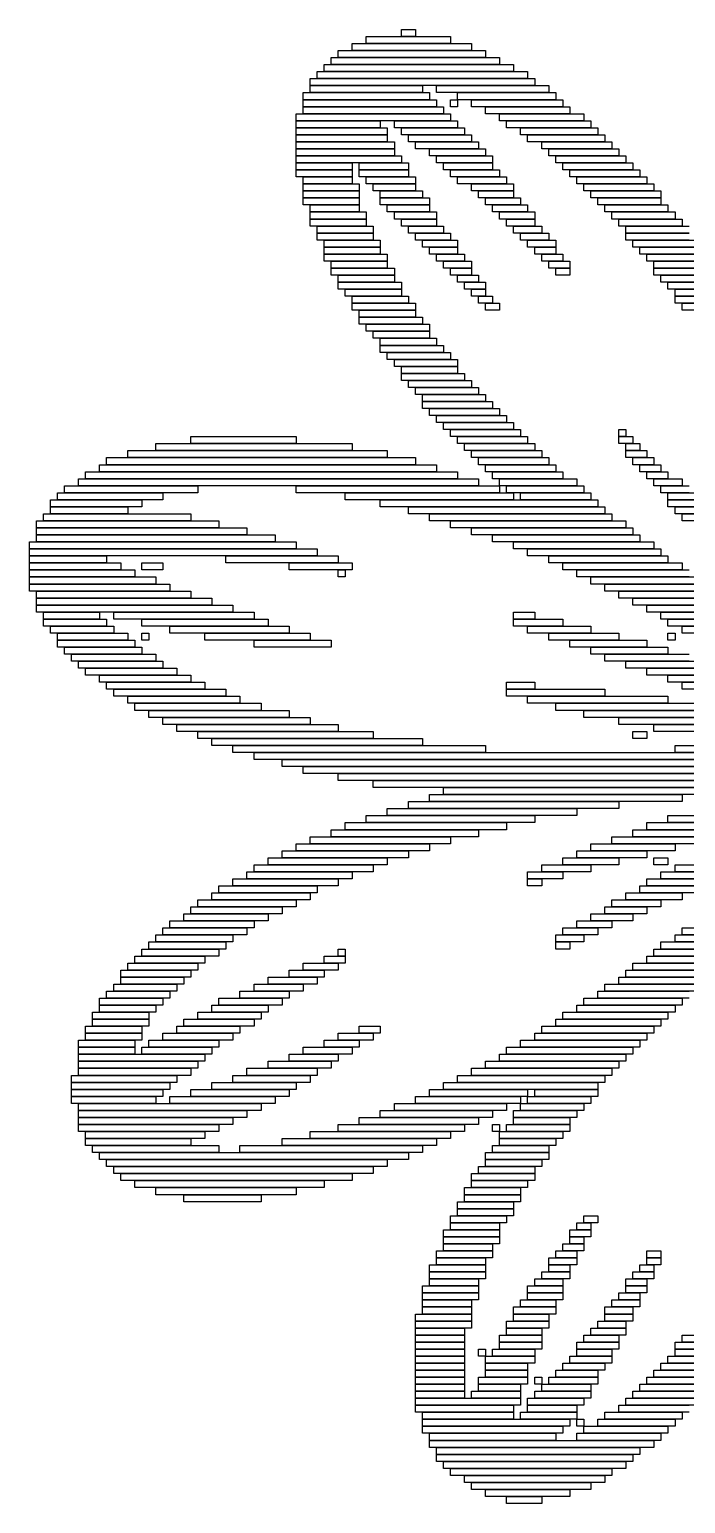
# Model space of a CAD drawing. Extents: x 374 to 650, y 311 to 714.
# Drawn here: x 374 to 467.5, y 477 to 687 of the extents above; entities that cross this region are included whole.
import ezdxf

# ---------------------------------------------------------------- set-up
doc = ezdxf.new("R2010")
doc.units = 0

msp = doc.modelspace()

# ---------------------------------------------------------------- linework, layer by layer
for p, q in [((427, 687), (429, 687)), ((427, 686), (427, 687)), ((429, 687), (429, 686)), ((420, 685), (437, 685)), ((420, 684), (420, 685)), ((422, 686), (434, 686)), ((422, 685), (422, 686)), ((434, 685), (422, 685)), ((429, 686), (427, 686)), ((434, 686), (434, 685)), ((437, 685), (437, 684)), ((417, 683), (441, 683)), ((417, 682), (417, 683)), ((418, 684), (439, 684)), ((418, 683), (418, 684)), ((439, 683), (418, 683)), ((437, 684), (420, 684)), ((439, 684), (439, 683)), ((441, 683), (441, 682)), ((415, 681), (445, 681)), ((415, 680), (415, 681)), ((416, 682), (443, 682)), ((416, 681), (416, 682)), ((443, 681), (416, 681)), ((441, 682), (417, 682)), ((443, 682), (443, 681)), ((445, 681), (445, 680)), ((414, 680), (446, 680)), ((414, 679), (414, 680)), ((446, 679), (414, 679)), ((414, 679), (430, 679)), ((414, 678), (414, 679)), ((445, 680), (415, 680)), ((430, 679), (430, 678)), ((432, 679), (448, 679)), ((432, 678), (432, 679)), ((446, 680), (446, 679)), ((448, 679), (448, 678)), ((413, 678), (431, 678)), ((413, 677), (413, 678)), ((431, 677), (413, 677)), ((413, 677), (432, 677)), ((413, 676), (413, 677)), ((430, 678), (414, 678)), ((431, 678), (431, 677)), ((448, 678), (432, 678)), ((432, 677), (432, 676)), ((434, 677), (435, 677)), ((434, 676), (434, 677)), ((435, 678), (449, 678)), ((435, 677), (435, 678)), ((449, 677), (435, 677)), ((435, 677), (435, 676)), ((437, 677), (450, 677)), ((437, 676), (437, 677)), ((449, 678), (449, 677)), ((450, 677), (450, 676)), ((412, 675), (434, 675)), ((412, 674), (412, 675)), ((432, 676), (413, 676)), ((413, 676), (433, 676)), ((413, 675), (413, 676)), ((433, 675), (413, 675)), ((433, 676), (433, 675)), ((435, 676), (434, 676)), ((434, 675), (434, 674)), ((450, 676), (437, 676)), ((439, 676), (451, 676)), ((439, 675), (439, 676)), ((451, 675), (439, 675)), ((441, 675), (453, 675)), ((441, 674), (441, 675)), ((451, 676), (451, 675)), ((453, 675), (453, 674)), ((434, 674), (412, 674)), ((412, 674), (424, 674)), ((412, 673), (412, 674)), ((424, 673), (412, 673)), ((412, 673), (425, 673)), ((412, 672), (412, 673)), ((425, 672), (412, 672)), ((412, 672), (425, 672)), ((412, 671), (412, 672)), ((424, 674), (424, 673)), ((425, 673), (425, 672)), ((425, 672), (425, 671)), ((426, 674), (435, 674)), ((426, 673), (426, 674)), ((435, 673), (426, 673)), ((427, 673), (436, 673)), ((427, 672), (427, 673)), ((436, 672), (427, 672)), ((428, 672), (437, 672)), ((428, 671), (428, 672)), ((435, 674), (435, 673)), ((436, 673), (436, 672)), ((437, 672), (437, 671)), ((453, 674), (441, 674)), ((442, 674), (454, 674)), ((442, 673), (442, 674)), ((454, 673), (442, 673)), ((444, 673), (455, 673)), ((444, 672), (444, 673)), ((455, 672), (444, 672)), ((445, 672), (456, 672)), ((445, 671), (445, 672)), ((454, 674), (454, 673)), ((455, 673), (455, 672)), ((456, 672), (456, 671)), ((425, 671), (412, 671)), ((412, 671), (426, 671)), ((412, 670), (412, 671)), ((426, 670), (412, 670)), ((412, 670), (426, 670)), ((412, 669), (412, 670)), ((426, 671), (426, 670)), ((426, 670), (426, 669)), ((437, 671), (428, 671)), ((429, 671), (438, 671)), ((429, 670), (429, 671)), ((438, 670), (429, 670)), ((431, 670), (439, 670)), ((431, 669), (431, 670)), ((438, 671), (438, 670)), ((439, 670), (439, 669)), ((456, 671), (445, 671)), ((447, 671), (457, 671)), ((447, 670), (447, 671)), ((457, 670), (447, 670)), ((448, 670), (458, 670)), ((448, 669), (448, 670)), ((457, 671), (457, 670)), ((458, 670), (458, 669)), ((426, 669), (412, 669)), ((412, 669), (427, 669)), ((412, 668), (412, 669)), ((427, 668), (412, 668)), ((412, 668), (420, 668)), ((412, 667), (412, 668)), ((420, 668), (420, 667)), ((421, 668), (428, 668)), ((421, 667), (421, 668)), ((427, 669), (427, 668)), ((428, 668), (428, 667)), ((439, 669), (431, 669)), ((432, 669), (440, 669)), ((432, 668), (432, 669)), ((440, 668), (432, 668)), ((433, 668), (440, 668)), ((433, 667), (433, 668)), ((440, 669), (440, 668)), ((440, 668), (440, 667)), ((458, 669), (448, 669)), ((449, 669), (459, 669)), ((449, 668), (449, 669)), ((459, 668), (449, 668)), ((450, 668), (460, 668)), ((450, 667), (450, 668)), ((459, 669), (459, 668)), ((460, 668), (460, 667)), ((420, 667), (412, 667)), ((412, 667), (420, 667)), ((412, 666), (412, 667)), ((420, 666), (412, 666)), ((413, 666), (420, 666)), ((413, 665), (413, 666)), ((420, 667), (420, 666)), ((420, 666), (420, 665)), ((428, 667), (421, 667)), ((421, 667), (428, 667)), ((421, 666), (421, 667)), ((428, 666), (421, 666)), ((422, 666), (429, 666)), ((422, 665), (422, 666)), ((428, 667), (428, 666)), ((429, 666), (429, 665)), ((440, 667), (433, 667)), ((434, 667), (441, 667)), ((434, 666), (434, 667)), ((441, 666), (434, 666)), ((435, 666), (442, 666)), ((435, 665), (435, 666)), ((441, 667), (441, 666)), ((442, 666), (442, 665)), ((460, 667), (450, 667)), ((451, 667), (461, 667)), ((451, 666), (451, 667)), ((461, 666), (451, 666)), ((452, 666), (462, 666)), ((452, 665), (452, 666)), ((461, 667), (461, 666)), ((462, 666), (462, 665)), ((420, 665), (413, 665)), ((413, 665), (421, 665)), ((413, 664), (413, 665)), ((421, 664), (413, 664)), ((413, 664), (421, 664)), ((413, 663), (413, 664)), ((421, 665), (421, 664)), ((421, 664), (421, 663)), ((429, 665), (422, 665)), ((423, 665), (429, 665)), ((423, 664), (423, 665)), ((429, 664), (423, 664)), ((424, 664), (430, 664)), ((424, 663), (424, 664)), ((429, 665), (429, 664)), ((430, 664), (430, 663)), ((442, 665), (435, 665)), ((437, 665), (443, 665)), ((437, 664), (437, 665)), ((443, 664), (437, 664)), ((438, 664), (443, 664)), ((438, 663), (438, 664)), ((443, 665), (443, 664)), ((443, 664), (443, 663)), ((462, 665), (452, 665)), ((453, 665), (463, 665)), ((453, 664), (453, 665)), ((463, 664), (453, 664)), ((454, 664), (464, 664)), ((454, 663), (454, 664)), ((463, 665), (463, 664)), ((464, 664), (464, 663)), ((421, 663), (413, 663)), ((413, 663), (421, 663)), ((413, 662), (413, 663)), ((421, 662), (413, 662)), ((414, 662), (421, 662)), ((414, 661), (414, 662)), ((421, 663), (421, 662)), ((421, 662), (421, 661)), ((430, 663), (424, 663)), ((424, 663), (431, 663)), ((424, 662), (424, 663)), ((431, 662), (424, 662)), ((425, 662), (431, 662)), ((425, 661), (425, 662)), ((431, 663), (431, 662)), ((431, 662), (431, 661)), ((443, 663), (438, 663)), ((439, 663), (444, 663)), ((439, 662), (439, 663)), ((444, 662), (439, 662)), ((440, 662), (445, 662)), ((440, 661), (440, 662)), ((444, 663), (444, 662)), ((445, 662), (445, 661)), ((464, 663), (454, 663)), ((455, 663), (464, 663)), ((455, 662), (455, 663)), ((464, 662), (455, 662)), ((456, 662), (465, 662)), ((456, 661), (456, 662)), ((464, 663), (464, 662)), ((465, 662), (465, 661)), ((421, 661), (414, 661)), ((414, 661), (422, 661)), ((414, 660), (414, 661)), ((422, 660), (414, 660)), ((414, 660), (422, 660)), ((414, 659), (414, 660)), ((422, 661), (422, 660)), ((422, 660), (422, 659)), ((431, 661), (425, 661)), ((426, 661), (432, 661)), ((426, 660), (426, 661)), ((432, 660), (426, 660)), ((427, 660), (432, 660)), ((427, 659), (427, 660)), ((432, 661), (432, 660)), ((432, 660), (432, 659)), ((445, 661), (440, 661)), ((441, 661), (446, 661)), ((441, 660), (441, 661)), ((446, 660), (441, 660)), ((442, 660), (446, 660)), ((442, 659), (442, 660)), ((446, 661), (446, 660)), ((446, 660), (446, 659)), ((465, 661), (456, 661)), ((457, 661), (466, 661)), ((457, 660), (457, 661)), ((466, 660), (457, 660)), ((458, 660), (467, 660)), ((458, 659), (458, 660)), ((466, 661), (466, 660)), ((467, 660), (467, 659)), ((422, 659), (414, 659)), ((415, 659), (423, 659)), ((415, 658), (415, 659)), ((423, 658), (415, 658)), ((415, 658), (423, 658)), ((415, 657), (415, 658)), ((423, 659), (423, 658)), ((423, 658), (423, 657)), ((432, 659), (427, 659)), ((428, 659), (433, 659)), ((428, 658), (428, 659)), ((433, 658), (428, 658)), ((429, 658), (434, 658)), ((429, 657), (429, 658)), ((433, 659), (433, 658)), ((434, 658), (434, 657)), ((446, 659), (442, 659)), ((443, 659), (447, 659)), ((443, 658), (443, 659)), ((447, 658), (443, 658)), ((444, 658), (448, 658)), ((444, 657), (444, 658)), ((447, 659), (447, 658)), ((448, 658), (448, 657)), ((467, 659), (458, 659)), ((459, 659), (468, 659)), ((459, 658), (459, 659)), ((468, 658), (459, 658)), ((459, 658), (468, 658)), ((459, 657), (459, 658)), ((423, 657), (415, 657)), ((416, 657), (424, 657)), ((416, 656), (416, 657)), ((424, 656), (416, 656)), ((416, 656), (424, 656)), ((416, 655), (416, 656)), ((424, 657), (424, 656)), ((424, 656), (424, 655)), ((434, 657), (429, 657)), ((430, 657), (435, 657)), ((430, 656), (430, 657)), ((435, 656), (430, 656)), ((431, 656), (435, 656)), ((431, 655), (431, 656)), ((435, 657), (435, 656)), ((435, 656), (435, 655)), ((448, 657), (444, 657)), ((445, 657), (449, 657)), ((445, 656), (445, 657)), ((449, 656), (445, 656)), ((446, 656), (449, 656)), ((446, 655), (446, 656)), ((449, 657), (449, 656)), ((449, 656), (449, 655)), ((468, 657), (459, 657)), ((460, 657), (469, 657)), ((460, 656), (460, 657)), ((469, 656), (460, 656)), ((461, 656), (470, 656)), ((461, 655), (461, 656)), ((424, 655), (416, 655)), ((416, 655), (425, 655)), ((416, 654), (416, 655)), ((425, 654), (416, 654)), ((417, 654), (425, 654)), ((417, 653), (417, 654)), ((425, 655), (425, 654)), ((425, 654), (425, 653)), ((435, 655), (431, 655)), ((432, 655), (436, 655)), ((432, 654), (432, 655)), ((436, 654), (432, 654)), ((433, 654), (437, 654)), ((433, 653), (433, 654)), ((436, 655), (436, 654)), ((437, 654), (437, 653)), ((449, 655), (446, 655)), ((447, 655), (450, 655)), ((447, 654), (447, 655)), ((450, 654), (447, 654)), ((448, 654), (451, 654)), ((448, 653), (448, 654)), ((450, 655), (450, 654)), ((451, 654), (451, 653)), ((470, 655), (461, 655)), ((462, 655), (470, 655)), ((462, 654), (462, 655)), ((470, 654), (462, 654)), ((463, 654), (471, 654)), ((463, 653), (463, 654)), ((425, 653), (417, 653)), ((417, 653), (426, 653)), ((417, 652), (417, 653)), ((426, 652), (417, 652)), ((418, 652), (426, 652)), ((418, 651), (418, 652)), ((426, 651), (418, 651)), ((418, 651), (427, 651)), ((418, 650), (418, 651)), ((426, 653), (426, 652)), ((426, 652), (426, 651)), ((427, 651), (427, 650)), ((437, 653), (433, 653)), ((434, 653), (437, 653)), ((434, 652), (434, 653)), ((437, 652), (434, 652)), ((435, 652), (438, 652)), ((435, 651), (435, 652)), ((438, 651), (435, 651)), ((436, 651), (439, 651)), ((436, 650), (436, 651)), ((437, 653), (437, 652)), ((438, 652), (438, 651)), ((439, 651), (439, 650)), ((451, 653), (448, 653)), ((449, 653), (451, 653)), ((449, 652), (449, 653)), ((451, 652), (449, 652)), ((451, 653), (451, 652)), ((471, 653), (463, 653)), ((463, 653), (472, 653)), ((463, 652), (463, 653)), ((472, 652), (463, 652)), ((464, 652), (473, 652)), ((464, 651), (464, 652)), ((473, 651), (464, 651)), ((465, 651), (473, 651)), ((465, 650), (465, 651)), ((427, 650), (418, 650)), ((419, 650), (427, 650)), ((419, 649), (419, 650)), ((427, 649), (419, 649)), ((420, 649), (428, 649)), ((420, 648), (420, 649)), ((427, 650), (427, 649)), ((428, 649), (428, 648)), ((439, 650), (436, 650)), ((437, 650), (439, 650)), ((437, 649), (437, 650)), ((439, 649), (437, 649)), ((438, 649), (440, 649)), ((438, 648), (438, 649)), ((439, 650), (439, 649)), ((440, 649), (440, 648)), ((473, 650), (465, 650)), ((466, 650), (481, 650)), ((466, 649), (466, 650)), ((481, 649), (466, 649)), ((466, 649), (482, 649)), ((466, 648), (466, 649)), ((428, 648), (420, 648)), ((420, 648), (429, 648)), ((420, 647), (420, 648)), ((429, 647), (420, 647)), ((421, 647), (429, 647)), ((421, 646), (421, 647)), ((429, 648), (429, 647)), ((429, 647), (429, 646)), ((440, 648), (438, 648)), ((439, 648), (441, 648)), ((439, 647), (439, 648)), ((441, 647), (439, 647)), ((441, 648), (441, 647)), ((482, 648), (466, 648)), ((467, 648), (482, 648)), ((467, 647), (467, 648)), ((482, 647), (467, 647)), ((429, 646), (421, 646)), ((421, 646), (430, 646)), ((421, 645), (421, 646)), ((430, 645), (421, 645)), ((422, 645), (431, 645)), ((422, 644), (422, 645)), ((430, 646), (430, 645)), ((431, 645), (431, 644)), ((431, 644), (422, 644)), ((423, 644), (431, 644)), ((423, 643), (423, 644)), ((431, 643), (423, 643)), ((424, 643), (432, 643)), ((424, 642), (424, 643)), ((431, 644), (431, 643)), ((432, 643), (432, 642)), ((432, 642), (424, 642)), ((424, 642), (433, 642)), ((424, 641), (424, 642)), ((433, 641), (424, 641)), ((425, 641), (434, 641)), ((425, 640), (425, 641)), ((433, 642), (433, 641)), ((434, 641), (434, 640)), ((434, 640), (425, 640)), ((426, 640), (435, 640)), ((426, 639), (426, 640)), ((435, 639), (426, 639)), ((427, 639), (435, 639)), ((427, 638), (427, 639)), ((435, 640), (435, 639)), ((435, 639), (435, 638)), ((435, 638), (427, 638)), ((427, 638), (436, 638)), ((427, 637), (427, 638)), ((436, 637), (427, 637)), ((428, 637), (437, 637)), ((428, 636), (428, 637)), ((436, 638), (436, 637)), ((437, 637), (437, 636)), ((437, 636), (428, 636)), ((429, 636), (438, 636)), ((429, 635), (429, 636)), ((438, 635), (429, 635)), ((430, 635), (439, 635)), ((430, 634), (430, 635)), ((438, 636), (438, 635)), ((439, 635), (439, 634)), ((439, 634), (430, 634)), ((430, 634), (440, 634)), ((430, 633), (430, 634)), ((440, 633), (430, 633)), ((431, 633), (441, 633)), ((431, 632), (431, 633)), ((440, 634), (440, 633)), ((441, 633), (441, 632)), ((441, 632), (431, 632)), ((432, 632), (442, 632)), ((432, 631), (432, 632)), ((442, 631), (432, 631)), ((433, 631), (443, 631)), ((433, 630), (433, 631)), ((443, 630), (433, 630)), ((434, 630), (444, 630)), ((434, 629), (434, 630)), ((442, 632), (442, 631)), ((443, 631), (443, 630)), ((444, 630), (444, 629)), ((458, 630), (459, 630)), ((458, 629), (458, 630)), ((459, 630), (459, 629)), ((392, 628), (420, 628)), ((392, 627), (392, 628)), ((397, 629), (412, 629)), ((397, 628), (397, 629)), ((412, 628), (397, 628)), ((412, 629), (412, 628)), ((420, 628), (420, 627)), ((444, 629), (434, 629)), ((435, 629), (445, 629)), ((435, 628), (435, 629)), ((445, 628), (435, 628)), ((436, 628), (446, 628)), ((436, 627), (436, 628)), ((445, 629), (445, 628)), ((446, 628), (446, 627)), ((459, 629), (458, 629)), ((458, 629), (460, 629)), ((458, 628), (458, 629)), ((460, 628), (458, 628)), ((459, 628), (461, 628)), ((459, 627), (459, 628)), ((460, 629), (460, 628)), ((461, 628), (461, 627)), ((385, 626), (429, 626)), ((385, 625), (385, 626)), ((388, 627), (425, 627)), ((388, 626), (388, 627)), ((425, 626), (388, 626)), ((420, 627), (392, 627)), ((425, 627), (425, 626)), ((429, 626), (429, 625)), ((446, 627), (436, 627)), ((437, 627), (447, 627)), ((437, 626), (437, 627)), ((447, 626), (437, 626)), ((438, 626), (448, 626)), ((438, 625), (438, 626)), ((447, 627), (447, 626)), ((448, 626), (448, 625)), ((461, 627), (459, 627)), ((459, 627), (462, 627)), ((459, 626), (459, 627)), ((462, 626), (459, 626)), ((460, 626), (463, 626)), ((460, 625), (460, 626)), ((462, 627), (462, 626)), ((463, 626), (463, 625)), ((382, 624), (435, 624)), ((382, 623), (382, 624)), ((384, 625), (432, 625)), ((384, 624), (384, 625)), ((432, 624), (384, 624)), ((429, 625), (385, 625)), ((432, 625), (432, 624)), ((435, 624), (435, 623)), ((448, 625), (438, 625)), ((439, 625), (449, 625)), ((439, 624), (439, 625)), ((449, 624), (439, 624)), ((440, 624), (450, 624)), ((440, 623), (440, 624)), ((449, 625), (449, 624)), ((450, 624), (450, 623)), ((463, 625), (460, 625)), ((461, 625), (464, 625)), ((461, 624), (461, 625)), ((464, 624), (461, 624)), ((462, 624), (465, 624)), ((462, 623), (462, 624)), ((464, 625), (464, 624)), ((465, 624), (465, 623)), ((379, 622), (398, 622)), ((379, 621), (379, 622)), ((381, 623), (438, 623)), ((381, 622), (381, 623)), ((438, 622), (381, 622)), ((435, 623), (382, 623)), ((398, 622), (398, 621)), ((412, 622), (441, 622)), ((412, 621), (412, 622)), ((438, 623), (438, 622)), ((450, 623), (440, 623)), ((441, 623), (452, 623)), ((441, 622), (441, 623)), ((452, 622), (441, 622)), ((441, 622), (441, 621)), ((442, 622), (453, 622)), ((442, 621), (442, 622)), ((452, 623), (452, 622)), ((453, 622), (453, 621)), ((465, 623), (462, 623)), ((463, 623), (467, 623)), ((463, 622), (463, 623)), ((467, 622), (463, 622)), ((464, 622), (468, 622)), ((464, 621), (464, 622)), ((467, 623), (467, 622)), ((377, 620), (390, 620)), ((377, 619), (377, 620)), ((378, 621), (393, 621)), ((378, 620), (378, 621)), ((393, 620), (378, 620)), ((398, 621), (379, 621)), ((390, 620), (390, 619)), ((393, 621), (393, 620)), ((441, 621), (412, 621)), ((419, 621), (443, 621)), ((419, 620), (419, 621)), ((443, 620), (419, 620)), ((424, 620), (455, 620)), ((424, 619), (424, 620)), ((453, 621), (442, 621)), ((443, 621), (443, 620)), ((444, 621), (454, 621)), ((444, 620), (444, 621)), ((454, 620), (444, 620)), ((454, 621), (454, 620)), ((455, 620), (455, 619)), ((468, 621), (464, 621)), ((465, 621), (469, 621)), ((465, 620), (465, 621)), ((469, 620), (465, 620)), ((465, 620), (470, 620)), ((465, 619), (465, 620)), ((376, 618), (397, 618)), ((376, 617), (376, 618)), ((390, 619), (377, 619)), ((377, 619), (388, 619)), ((377, 618), (377, 619)), ((388, 618), (377, 618)), ((388, 619), (388, 618)), ((397, 618), (397, 617)), ((455, 619), (424, 619)), ((428, 619), (456, 619)), ((428, 618), (428, 619)), ((456, 618), (428, 618)), ((431, 618), (457, 618)), ((431, 617), (431, 618)), ((456, 619), (456, 618)), ((457, 618), (457, 617)), ((470, 619), (465, 619)), ((466, 619), (471, 619)), ((466, 618), (466, 619)), ((471, 618), (466, 618)), ((467, 618), (472, 618)), ((467, 617), (467, 618)), ((375, 617), (401, 617)), ((375, 616), (375, 617)), ((401, 616), (375, 616)), ((375, 616), (405, 616)), ((375, 615), (375, 616)), ((397, 617), (376, 617)), ((401, 617), (401, 616)), ((405, 616), (405, 615)), ((457, 617), (431, 617)), ((434, 617), (459, 617)), ((434, 616), (434, 617)), ((459, 616), (434, 616)), ((437, 616), (460, 616)), ((437, 615), (437, 616)), ((459, 617), (459, 616)), ((460, 616), (460, 615)), ((472, 617), (467, 617)), ((374, 614), (412, 614)), ((374, 613), (374, 614)), ((405, 615), (375, 615)), ((375, 615), (409, 615)), ((375, 614), (375, 615)), ((409, 614), (375, 614)), ((409, 615), (409, 614)), ((412, 614), (412, 613)), ((460, 615), (437, 615)), ((440, 615), (461, 615)), ((440, 614), (440, 615)), ((461, 614), (440, 614)), ((443, 614), (463, 614)), ((443, 613), (443, 614)), ((461, 615), (461, 614)), ((463, 614), (463, 613)), ((412, 613), (374, 613)), ((374, 613), (415, 613)), ((374, 612), (374, 613)), ((415, 612), (374, 612)), ((374, 612), (385, 612)), ((374, 611), (374, 612)), ((385, 612), (385, 611)), ((402, 612), (418, 612)), ((402, 611), (402, 612)), ((415, 613), (415, 612)), ((418, 612), (418, 611)), ((463, 613), (443, 613)), ((445, 613), (464, 613)), ((445, 612), (445, 613)), ((464, 612), (445, 612)), ((448, 612), (465, 612)), ((448, 611), (448, 612)), ((464, 613), (464, 612)), ((465, 612), (465, 611)), ((385, 611), (374, 611)), ((374, 611), (387, 611)), ((374, 610), (374, 611)), ((387, 610), (374, 610)), ((374, 610), (389, 610)), ((374, 609), (374, 610)), ((389, 609), (374, 609)), ((374, 609), (392, 609)), ((374, 608), (374, 609)), ((387, 611), (387, 610)), ((389, 610), (389, 609)), ((390, 611), (393, 611)), ((390, 610), (390, 611)), ((393, 610), (390, 610)), ((392, 609), (392, 608)), ((393, 611), (393, 610)), ((418, 611), (402, 611)), ((411, 611), (420, 611)), ((411, 610), (411, 611)), ((420, 610), (411, 610)), ((418, 610), (419, 610)), ((418, 609), (418, 610)), ((419, 609), (418, 609)), ((419, 610), (419, 609)), ((420, 611), (420, 610)), ((465, 611), (448, 611)), ((450, 611), (467, 611)), ((450, 610), (450, 611)), ((467, 610), (450, 610)), ((452, 610), (468, 610)), ((452, 609), (452, 610)), ((468, 609), (452, 609)), ((454, 609), (470, 609)), ((454, 608), (454, 609)), ((467, 611), (467, 610)), ((392, 608), (374, 608)), ((374, 608), (394, 608)), ((374, 607), (374, 608)), ((394, 607), (374, 607)), ((375, 607), (397, 607)), ((375, 606), (375, 607)), ((394, 608), (394, 607)), ((397, 607), (397, 606)), ((470, 608), (454, 608)), ((456, 608), (471, 608)), ((456, 607), (456, 608)), ((471, 607), (456, 607)), ((458, 607), (473, 607)), ((458, 606), (458, 607)), ((397, 606), (375, 606)), ((375, 606), (400, 606)), ((375, 605), (375, 606)), ((400, 605), (375, 605)), ((375, 605), (403, 605)), ((375, 604), (375, 605)), ((400, 606), (400, 605)), ((403, 605), (403, 604)), ((473, 606), (458, 606)), ((460, 606), (474, 606)), ((460, 605), (460, 606)), ((474, 605), (460, 605)), ((462, 605), (476, 605)), ((462, 604), (462, 605)), ((403, 604), (375, 604)), ((376, 604), (384, 604)), ((376, 603), (376, 604)), ((384, 603), (376, 603)), ((376, 603), (385, 603)), ((376, 602), (376, 603)), ((384, 604), (384, 603)), ((385, 603), (385, 602)), ((386, 604), (406, 604)), ((386, 603), (386, 604)), ((406, 603), (386, 603)), ((390, 603), (408, 603)), ((390, 602), (390, 603)), ((406, 604), (406, 603)), ((408, 603), (408, 602)), ((443, 604), (446, 604)), ((443, 603), (443, 604)), ((446, 603), (443, 603)), ((443, 603), (450, 603)), ((443, 602), (443, 603)), ((446, 604), (446, 603)), ((450, 603), (450, 602)), ((476, 604), (462, 604)), ((464, 604), (477, 604)), ((464, 603), (464, 604)), ((477, 603), (464, 603)), ((465, 603), (542, 603)), ((465, 602), (465, 603)), ((385, 602), (376, 602)), ((377, 602), (386, 602)), ((377, 601), (377, 602)), ((386, 601), (377, 601)), ((378, 601), (388, 601)), ((378, 600), (378, 601)), ((386, 602), (386, 601)), ((388, 601), (388, 600)), ((408, 602), (390, 602)), ((390, 601), (391, 601)), ((390, 600), (390, 601)), ((391, 601), (391, 600)), ((394, 602), (411, 602)), ((394, 601), (394, 602)), ((411, 601), (394, 601)), ((399, 601), (414, 601)), ((399, 600), (399, 601)), ((411, 602), (411, 601)), ((414, 601), (414, 600)), ((450, 602), (443, 602)), ((445, 602), (454, 602)), ((445, 601), (445, 602)), ((454, 601), (445, 601)), ((448, 601), (458, 601)), ((448, 600), (448, 601)), ((454, 602), (454, 601)), ((458, 601), (458, 600)), ((542, 602), (465, 602)), ((465, 601), (466, 601)), ((465, 600), (465, 601)), ((466, 601), (466, 600)), ((467, 602), (541, 602)), ((467, 601), (467, 602)), ((541, 601), (467, 601)), ((388, 600), (378, 600)), ((378, 600), (389, 600)), ((378, 599), (378, 600)), ((389, 599), (378, 599)), ((379, 599), (390, 599)), ((379, 598), (379, 599)), ((389, 600), (389, 599)), ((391, 600), (390, 600)), ((390, 599), (390, 598)), ((414, 600), (399, 600)), ((406, 600), (417, 600)), ((406, 599), (406, 600)), ((417, 599), (406, 599)), ((417, 600), (417, 599)), ((458, 600), (448, 600)), ((451, 600), (462, 600)), ((451, 599), (451, 600)), ((462, 599), (451, 599)), ((454, 599), (465, 599)), ((454, 598), (454, 599)), ((462, 600), (462, 599)), ((466, 600), (465, 600)), ((465, 599), (465, 598)), ((390, 598), (379, 598)), ((380, 598), (392, 598)), ((380, 597), (380, 598)), ((392, 597), (380, 597)), ((381, 597), (393, 597)), ((381, 596), (381, 597)), ((392, 598), (392, 597)), ((393, 597), (393, 596)), ((465, 598), (454, 598)), ((456, 598), (468, 598)), ((456, 597), (456, 598)), ((468, 597), (456, 597)), ((459, 597), (472, 597)), ((459, 596), (459, 597)), ((393, 596), (381, 596)), ((382, 596), (395, 596)), ((382, 595), (382, 596)), ((395, 595), (382, 595)), ((384, 595), (397, 595)), ((384, 594), (384, 595)), ((395, 596), (395, 595)), ((397, 595), (397, 594)), ((472, 596), (459, 596)), ((462, 596), (552, 596)), ((462, 595), (462, 596)), ((552, 595), (462, 595)), ((465, 595), (548, 595)), ((465, 594), (465, 595)), ((397, 594), (384, 594)), ((385, 594), (399, 594)), ((385, 593), (385, 594)), ((399, 593), (385, 593)), ((386, 593), (402, 593)), ((386, 592), (386, 593)), ((399, 594), (399, 593)), ((402, 593), (402, 592)), ((442, 594), (446, 594)), ((442, 593), (442, 594)), ((446, 593), (442, 593)), ((442, 593), (456, 593)), ((442, 592), (442, 593)), ((446, 594), (446, 593)), ((456, 593), (456, 592)), ((548, 594), (465, 594)), ((467, 594), (545, 594)), ((467, 593), (467, 594)), ((545, 593), (467, 593)), ((402, 592), (386, 592)), ((388, 592), (404, 592)), ((388, 591), (388, 592)), ((404, 591), (388, 591)), ((389, 591), (407, 591)), ((389, 590), (389, 591)), ((404, 592), (404, 591)), ((407, 591), (407, 590)), ((456, 592), (442, 592)), ((445, 592), (465, 592)), ((445, 591), (445, 592)), ((465, 591), (445, 591)), ((449, 591), (565, 591)), ((449, 590), (449, 591)), ((465, 592), (465, 591)), ((407, 590), (389, 590)), ((391, 590), (411, 590)), ((391, 589), (391, 590)), ((411, 589), (391, 589)), ((393, 589), (414, 589)), ((393, 588), (393, 589)), ((414, 588), (393, 588)), ((395, 588), (418, 588)), ((395, 587), (395, 588)), ((411, 590), (411, 589)), ((414, 589), (414, 588)), ((418, 588), (418, 587)), ((565, 590), (449, 590)), ((453, 590), (559, 590)), ((453, 589), (453, 590)), ((559, 589), (453, 589)), ((458, 589), (554, 589)), ((458, 588), (458, 589)), ((554, 588), (458, 588)), ((463, 588), (548, 588)), ((463, 587), (463, 588)), ((418, 587), (395, 587)), ((398, 587), (423, 587)), ((398, 586), (398, 587)), ((423, 586), (398, 586)), ((400, 586), (430, 586)), ((400, 585), (400, 586)), ((423, 587), (423, 586)), ((430, 586), (430, 585)), ((460, 587), (462, 587)), ((460, 586), (460, 587)), ((462, 586), (460, 586)), ((462, 587), (462, 586)), ((548, 587), (463, 587)), ((430, 585), (400, 585)), ((403, 585), (439, 585)), ((403, 584), (403, 585)), ((439, 584), (403, 584)), ((406, 584), (573, 584)), ((406, 583), (406, 584)), ((439, 585), (439, 584)), ((466, 585), (565, 585)), ((466, 584), (466, 585)), ((565, 584), (466, 584)), ((573, 583), (406, 583)), ((410, 583), (573, 583)), ((410, 582), (410, 583)), ((573, 582), (410, 582)), ((413, 582), (560, 582)), ((413, 581), (413, 582)), ((560, 581), (413, 581)), ((418, 581), (542, 581)), ((418, 580), (418, 581)), ((542, 580), (418, 580)), ((423, 580), (547, 580)), ((423, 579), (423, 580)), ((547, 579), (423, 579)), ((431, 578), (467, 578)), ((431, 577), (431, 578)), ((433, 579), (551, 579)), ((433, 578), (433, 579)), ((551, 578), (433, 578)), ((467, 578), (467, 577)), ((425, 576), (452, 576)), ((425, 575), (425, 576)), ((428, 577), (458, 577)), ((428, 576), (428, 577)), ((458, 576), (428, 576)), ((467, 577), (431, 577)), ((452, 576), (452, 575)), ((458, 577), (458, 576)), ((419, 574), (442, 574)), ((419, 573), (419, 574)), ((422, 575), (446, 575)), ((422, 574), (422, 575)), ((446, 574), (422, 574)), ((452, 575), (425, 575)), ((442, 574), (442, 573)), ((446, 575), (446, 574)), ((462, 574), (539, 574)), ((462, 573), (462, 574)), ((465, 575), (575, 575)), ((465, 574), (465, 575)), ((575, 574), (465, 574)), ((414, 572), (434, 572)), ((414, 571), (414, 572)), ((417, 573), (438, 573)), ((417, 572), (417, 573)), ((438, 572), (417, 572)), ((442, 573), (419, 573)), ((434, 572), (434, 571)), ((438, 573), (438, 572)), ((457, 572), (470, 572)), ((457, 571), (457, 572)), ((460, 573), (473, 573)), ((460, 572), (460, 573)), ((473, 572), (460, 572)), ((539, 573), (462, 573)), ((410, 570), (428, 570)), ((410, 569), (410, 570)), ((412, 571), (431, 571)), ((412, 570), (412, 571)), ((431, 570), (412, 570)), ((434, 571), (414, 571)), ((428, 570), (428, 569)), ((431, 571), (431, 570)), ((452, 570), (462, 570)), ((452, 569), (452, 570)), ((454, 571), (466, 571)), ((454, 570), (454, 571)), ((466, 570), (454, 570)), ((470, 571), (457, 571)), ((462, 570), (462, 569)), ((466, 571), (466, 570)), ((405, 567), (420, 567)), ((405, 566), (405, 567)), ((406, 568), (423, 568)), ((406, 567), (406, 568)), ((423, 567), (406, 567)), ((408, 569), (425, 569)), ((408, 568), (408, 569)), ((425, 568), (408, 568)), ((428, 569), (410, 569)), ((420, 567), (420, 566)), ((423, 568), (423, 567)), ((425, 569), (425, 568)), ((445, 567), (450, 567)), ((445, 566), (445, 567)), ((447, 568), (454, 568)), ((447, 567), (447, 568)), ((454, 567), (447, 567)), ((450, 569), (458, 569)), ((450, 568), (450, 569)), ((458, 568), (450, 568)), ((450, 567), (450, 566)), ((462, 569), (452, 569)), ((454, 568), (454, 567)), ((458, 569), (458, 568)), ((463, 569), (465, 569)), ((463, 568), (463, 569)), ((465, 568), (463, 568)), ((464, 567), (474, 567)), ((464, 566), (464, 567)), ((465, 569), (465, 568)), ((466, 568), (476, 568)), ((466, 567), (466, 568)), ((476, 567), (466, 567)), ((401, 565), (415, 565)), ((401, 564), (401, 565)), ((403, 566), (418, 566)), ((403, 565), (403, 566)), ((418, 565), (403, 565)), ((420, 566), (405, 566)), ((415, 565), (415, 564)), ((418, 566), (418, 565)), ((450, 566), (445, 566)), ((445, 566), (447, 566)), ((445, 565), (445, 566)), ((447, 565), (445, 565)), ((447, 566), (447, 565)), ((461, 565), (469, 565)), ((461, 564), (461, 565)), ((462, 566), (472, 566)), ((462, 565), (462, 566)), ((472, 565), (462, 565)), ((474, 566), (464, 566)), ((398, 563), (412, 563)), ((398, 562), (398, 563)), ((400, 564), (414, 564)), ((400, 563), (400, 564)), ((414, 563), (400, 563)), ((415, 564), (401, 564)), ((412, 563), (412, 562)), ((414, 564), (414, 563)), ((457, 563), (464, 563)), ((457, 562), (457, 563)), ((459, 564), (467, 564)), ((459, 563), (459, 564)), ((467, 563), (459, 563)), ((469, 564), (461, 564)), ((464, 563), (464, 562)), ((467, 564), (467, 563)), ((396, 561), (408, 561)), ((396, 560), (396, 561)), ((397, 562), (410, 562)), ((397, 561), (397, 562)), ((410, 561), (397, 561)), ((412, 562), (398, 562)), ((408, 561), (408, 560)), ((410, 562), (410, 561)), ((454, 561), (460, 561)), ((454, 560), (454, 561)), ((456, 562), (462, 562)), ((456, 561), (456, 562)), ((462, 561), (456, 561)), ((464, 562), (457, 562)), ((460, 561), (460, 560)), ((462, 562), (462, 561)), ((393, 559), (405, 559)), ((393, 558), (393, 559)), ((394, 560), (406, 560)), ((394, 559), (394, 560)), ((406, 559), (394, 559)), ((408, 560), (396, 560)), ((405, 559), (405, 558)), ((406, 560), (406, 559)), ((450, 559), (455, 559)), ((450, 558), (450, 559)), ((452, 560), (457, 560)), ((452, 559), (452, 560)), ((457, 559), (452, 559)), ((460, 560), (454, 560)), ((455, 559), (455, 558)), ((457, 560), (457, 559)), ((467, 559), (478, 559)), ((467, 558), (467, 559)), ((391, 557), (402, 557)), ((391, 556), (391, 557)), ((392, 558), (403, 558)), ((392, 557), (392, 558)), ((403, 557), (392, 557)), ((405, 558), (393, 558)), ((402, 557), (402, 556)), ((403, 558), (403, 557)), ((449, 558), (453, 558)), ((449, 557), (449, 558)), ((453, 557), (449, 557)), ((449, 557), (451, 557)), ((449, 556), (449, 557)), ((455, 558), (450, 558)), ((451, 557), (451, 556)), ((453, 558), (453, 557)), ((464, 557), (476, 557)), ((464, 556), (464, 557)), ((466, 558), (477, 558)), ((466, 557), (466, 558)), ((477, 557), (466, 557)), ((478, 558), (467, 558)), ((389, 555), (399, 555)), ((389, 554), (389, 555)), ((390, 556), (401, 556)), ((390, 555), (390, 556)), ((401, 555), (390, 555)), ((402, 556), (391, 556)), ((399, 555), (399, 554)), ((401, 556), (401, 555)), ((416, 555), (419, 555)), ((416, 554), (416, 555)), ((418, 556), (419, 556)), ((418, 555), (418, 556)), ((419, 555), (418, 555)), ((419, 556), (419, 555)), ((419, 555), (419, 554)), ((451, 556), (449, 556)), ((462, 555), (473, 555)), ((462, 554), (462, 555)), ((463, 556), (475, 556)), ((463, 555), (463, 556)), ((475, 555), (463, 555)), ((476, 556), (464, 556)), ((387, 553), (397, 553)), ((387, 552), (387, 553)), ((388, 554), (398, 554)), ((388, 553), (388, 554)), ((398, 553), (388, 553)), ((399, 554), (389, 554)), ((397, 553), (397, 552)), ((398, 554), (398, 553)), ((411, 553), (416, 553)), ((411, 552), (411, 553)), ((413, 554), (418, 554)), ((413, 553), (413, 554)), ((418, 553), (413, 553)), ((419, 554), (416, 554)), ((416, 553), (416, 552)), ((418, 554), (418, 553)), ((459, 553), (471, 553)), ((459, 552), (459, 553)), ((460, 554), (472, 554)), ((460, 553), (460, 554)), ((472, 553), (460, 553)), ((473, 554), (462, 554)), ((386, 551), (395, 551)), ((386, 550), (386, 551)), ((397, 552), (387, 552)), ((387, 552), (396, 552)), ((387, 551), (387, 552)), ((396, 551), (387, 551)), ((395, 551), (395, 550)), ((396, 552), (396, 551)), ((406, 551), (413, 551)), ((406, 550), (406, 551)), ((408, 552), (415, 552)), ((408, 551), (408, 552)), ((415, 551), (408, 551)), ((416, 552), (411, 552)), ((413, 551), (413, 550)), ((415, 552), (415, 551)), ((456, 551), (469, 551)), ((456, 550), (456, 551)), ((458, 552), (470, 552)), ((458, 551), (458, 552)), ((470, 551), (458, 551)), ((471, 552), (459, 552)), ((384, 549), (393, 549)), ((384, 548), (384, 549)), ((385, 550), (394, 550)), ((385, 549), (385, 550)), ((394, 549), (385, 549)), ((395, 550), (386, 550)), ((393, 549), (393, 548)), ((394, 550), (394, 549)), ((401, 549), (410, 549)), ((401, 548), (401, 549)), ((404, 550), (411, 550)), ((404, 549), (404, 550)), ((411, 549), (404, 549)), ((413, 550), (406, 550)), ((410, 549), (410, 548)), ((411, 550), (411, 549)), ((453, 549), (467, 549)), ((453, 548), (453, 549)), ((455, 550), (468, 550)), ((455, 549), (455, 550)), ((468, 549), (455, 549)), ((469, 550), (456, 550)), ((467, 549), (467, 548)), ((383, 547), (391, 547)), ((383, 546), (383, 547)), ((391, 546), (383, 546)), ((383, 546), (391, 546)), ((383, 545), (383, 546)), ((393, 548), (384, 548)), ((384, 548), (392, 548)), ((384, 547), (384, 548)), ((392, 547), (384, 547)), ((391, 547), (391, 546)), ((391, 546), (391, 545)), ((392, 548), (392, 547)), ((396, 546), (406, 546)), ((396, 545), (396, 546)), ((398, 547), (407, 547)), ((398, 546), (398, 547)), ((407, 546), (398, 546)), ((400, 548), (408, 548)), ((400, 547), (400, 548)), ((408, 547), (400, 547)), ((410, 548), (401, 548)), ((406, 546), (406, 545)), ((407, 547), (407, 546)), ((408, 548), (408, 547)), ((449, 546), (464, 546)), ((449, 545), (449, 546)), ((450, 547), (465, 547)), ((450, 546), (450, 547)), ((465, 546), (450, 546)), ((452, 548), (466, 548)), ((452, 547), (452, 548)), ((466, 547), (452, 547)), ((467, 548), (453, 548)), ((464, 546), (464, 545)), ((465, 547), (465, 546)), ((466, 548), (466, 547)), ((382, 545), (390, 545)), ((382, 544), (382, 545)), ((390, 544), (382, 544)), ((382, 544), (390, 544)), ((382, 543), (382, 544)), ((391, 545), (383, 545)), ((390, 545), (390, 544)), ((390, 544), (390, 543)), ((393, 544), (403, 544)), ((393, 543), (393, 544)), ((395, 545), (404, 545)), ((395, 544), (395, 545)), ((404, 544), (395, 544)), ((406, 545), (396, 545)), ((403, 544), (403, 543)), ((404, 545), (404, 544)), ((418, 544), (423, 544)), ((418, 543), (418, 544)), ((421, 545), (424, 545)), ((421, 544), (421, 545)), ((424, 544), (421, 544)), ((423, 544), (423, 543)), ((424, 545), (424, 544)), ((446, 544), (462, 544)), ((446, 543), (446, 544)), ((447, 545), (463, 545)), ((447, 544), (447, 545)), ((463, 544), (447, 544)), ((464, 545), (449, 545)), ((462, 544), (462, 543)), ((463, 545), (463, 544)), ((381, 543), (389, 543)), ((381, 542), (381, 543)), ((389, 542), (381, 542)), ((381, 542), (389, 542)), ((381, 541), (381, 542)), ((390, 543), (382, 543)), ((389, 543), (389, 542)), ((389, 542), (389, 541)), ((390, 542), (400, 542)), ((390, 541), (390, 542)), ((391, 543), (401, 543)), ((391, 542), (391, 543)), ((401, 542), (391, 542)), ((403, 543), (393, 543)), ((400, 542), (400, 541)), ((401, 543), (401, 542)), ((413, 542), (420, 542)), ((413, 541), (413, 542)), ((416, 543), (421, 543)), ((416, 542), (416, 543)), ((421, 542), (416, 542)), ((423, 543), (418, 543)), ((420, 542), (420, 541)), ((421, 543), (421, 542)), ((442, 542), (460, 542)), ((442, 541), (442, 542)), ((444, 543), (461, 543)), ((444, 542), (444, 543)), ((461, 542), (444, 542)), ((462, 543), (446, 543)), ((460, 542), (460, 541)), ((461, 543), (461, 542)), ((389, 541), (381, 541)), ((381, 541), (399, 541)), ((381, 540), (381, 541)), ((399, 540), (381, 540)), ((381, 540), (398, 540)), ((381, 539), (381, 540)), ((400, 541), (390, 541)), ((398, 540), (398, 539)), ((399, 541), (399, 540)), ((408, 540), (417, 540)), ((408, 539), (408, 540)), ((411, 541), (418, 541)), ((411, 540), (411, 541)), ((418, 540), (411, 540)), ((420, 541), (413, 541)), ((417, 540), (417, 539)), ((418, 541), (418, 540)), ((439, 540), (458, 540)), ((439, 539), (439, 540)), ((441, 541), (459, 541)), ((441, 540), (441, 541)), ((459, 540), (441, 540)), ((460, 541), (442, 541)), ((458, 540), (458, 539)), ((459, 541), (459, 540)), ((380, 538), (395, 538)), ((380, 537), (380, 538)), ((398, 539), (381, 539)), ((381, 539), (397, 539)), ((381, 538), (381, 539)), ((397, 538), (381, 538)), ((395, 538), (395, 537)), ((397, 539), (397, 538)), ((403, 538), (414, 538)), ((403, 537), (403, 538)), ((405, 539), (415, 539)), ((405, 538), (405, 539)), ((415, 538), (405, 538)), ((417, 539), (408, 539)), ((414, 538), (414, 537)), ((415, 539), (415, 538)), ((435, 538), (456, 538)), ((435, 537), (435, 538)), ((437, 539), (457, 539)), ((437, 538), (437, 539)), ((457, 538), (437, 538)), ((458, 539), (439, 539)), ((456, 538), (456, 537)), ((457, 539), (457, 538)), ((395, 537), (380, 537)), ((380, 537), (394, 537)), ((380, 536), (380, 537)), ((394, 536), (380, 536)), ((380, 536), (393, 536)), ((380, 535), (380, 536)), ((393, 536), (393, 535)), ((394, 537), (394, 536)), ((397, 536), (411, 536)), ((397, 535), (397, 536)), ((400, 537), (412, 537)), ((400, 536), (400, 537)), ((412, 536), (400, 536)), ((414, 537), (403, 537)), ((411, 536), (411, 535)), ((412, 537), (412, 536)), ((431, 536), (445, 536)), ((431, 535), (431, 536)), ((433, 537), (455, 537)), ((433, 536), (433, 537)), ((455, 536), (433, 536)), ((456, 537), (435, 537)), ((445, 536), (445, 535)), ((446, 536), (455, 536)), ((446, 535), (446, 536)), ((455, 537), (455, 536)), ((455, 536), (455, 535)), ((393, 535), (380, 535)), ((380, 535), (392, 535)), ((380, 534), (380, 535)), ((392, 534), (380, 534)), ((381, 534), (407, 534)), ((381, 533), (381, 534)), ((392, 535), (392, 534)), ((394, 535), (409, 535)), ((394, 534), (394, 535)), ((409, 534), (394, 534)), ((411, 535), (397, 535)), ((407, 534), (407, 533)), ((409, 535), (409, 534)), ((426, 534), (442, 534)), ((426, 533), (426, 534)), ((429, 535), (444, 535)), ((429, 534), (429, 535)), ((444, 534), (429, 534)), ((445, 535), (431, 535)), ((442, 534), (442, 533)), ((444, 535), (444, 534)), ((444, 534), (453, 534)), ((444, 533), (444, 534)), ((445, 535), (454, 535)), ((445, 534), (445, 535)), ((454, 534), (445, 534)), ((455, 535), (446, 535)), ((453, 534), (453, 533)), ((454, 535), (454, 534)), ((407, 533), (381, 533)), ((381, 533), (405, 533)), ((381, 532), (381, 533)), ((405, 532), (381, 532)), ((381, 532), (403, 532)), ((381, 531), (381, 532)), ((403, 532), (403, 531)), ((405, 533), (405, 532)), ((421, 532), (438, 532)), ((421, 531), (421, 532)), ((424, 533), (440, 533)), ((424, 532), (424, 533)), ((440, 532), (424, 532)), ((442, 533), (426, 533)), ((438, 532), (438, 531)), ((440, 533), (440, 532)), ((443, 533), (452, 533)), ((443, 532), (443, 533)), ((452, 532), (443, 532)), ((443, 532), (451, 532)), ((443, 531), (443, 532)), ((453, 533), (444, 533)), ((451, 532), (451, 531)), ((452, 533), (452, 532)), ((403, 531), (381, 531)), ((381, 531), (401, 531)), ((381, 530), (381, 531)), ((401, 530), (381, 530)), ((382, 530), (399, 530)), ((382, 529), (382, 530)), ((399, 530), (399, 529)), ((401, 531), (401, 530)), ((414, 530), (434, 530)), ((414, 529), (414, 530)), ((418, 531), (436, 531)), ((418, 530), (418, 531)), ((436, 530), (418, 530)), ((438, 531), (421, 531)), ((434, 530), (434, 529)), ((436, 531), (436, 530)), ((440, 531), (441, 531)), ((440, 530), (440, 531)), ((441, 530), (440, 530)), ((441, 531), (441, 530)), ((441, 530), (450, 530)), ((441, 529), (441, 530)), ((442, 531), (451, 531)), ((442, 530), (442, 531)), ((451, 530), (442, 530)), ((451, 531), (443, 531)), ((450, 530), (450, 529)), ((451, 531), (451, 530)), ((399, 529), (382, 529)), ((382, 529), (397, 529)), ((382, 528), (382, 529)), ((397, 528), (382, 528)), ((383, 528), (401, 528)), ((383, 527), (383, 528)), ((397, 529), (397, 528)), ((401, 528), (401, 527)), ((404, 528), (430, 528)), ((404, 527), (404, 528)), ((410, 529), (432, 529)), ((410, 528), (410, 529)), ((432, 528), (410, 528)), ((434, 529), (414, 529)), ((430, 528), (430, 527)), ((432, 529), (432, 528)), ((440, 528), (448, 528)), ((440, 527), (440, 528)), ((450, 529), (441, 529)), ((441, 529), (449, 529)), ((441, 528), (441, 529)), ((449, 528), (441, 528)), ((448, 528), (448, 527)), ((449, 529), (449, 528)), ((401, 527), (383, 527)), ((384, 527), (428, 527)), ((384, 526), (384, 527)), ((428, 526), (384, 526)), ((385, 526), (425, 526)), ((385, 525), (385, 526)), ((425, 525), (385, 525)), ((386, 525), (423, 525)), ((386, 524), (386, 525)), ((430, 527), (404, 527)), ((423, 525), (423, 524)), ((425, 526), (425, 525)), ((428, 527), (428, 526)), ((438, 525), (446, 525)), ((438, 524), (438, 525)), ((439, 527), (448, 527)), ((439, 526), (439, 527)), ((448, 526), (439, 526)), ((439, 526), (447, 526)), ((439, 525), (439, 526)), ((447, 525), (439, 525)), ((448, 527), (440, 527)), ((446, 525), (446, 524)), ((447, 526), (447, 525)), ((448, 527), (448, 526)), ((423, 524), (386, 524)), ((387, 524), (420, 524)), ((387, 523), (387, 524)), ((420, 523), (387, 523)), ((389, 523), (416, 523)), ((389, 522), (389, 523)), ((416, 523), (416, 522)), ((420, 524), (420, 523)), ((437, 524), (446, 524)), ((437, 523), (437, 524)), ((446, 523), (437, 523)), ((437, 523), (445, 523)), ((437, 522), (437, 523)), ((446, 524), (438, 524)), ((445, 523), (445, 522)), ((446, 524), (446, 523)), ((416, 522), (389, 522)), ((392, 522), (412, 522)), ((392, 521), (392, 522)), ((412, 521), (392, 521)), ((396, 521), (407, 521)), ((396, 520), (396, 521)), ((407, 521), (407, 520)), ((412, 522), (412, 521)), ((436, 522), (444, 522)), ((436, 521), (436, 522)), ((444, 521), (436, 521)), ((436, 521), (444, 521)), ((436, 520), (436, 521)), ((445, 522), (437, 522)), ((444, 522), (444, 521)), ((444, 521), (444, 520)), ((407, 520), (396, 520)), ((435, 520), (443, 520)), ((435, 519), (435, 520)), ((443, 519), (435, 519)), ((435, 519), (443, 519)), ((435, 518), (435, 519)), ((444, 520), (436, 520)), ((443, 520), (443, 519)), ((443, 519), (443, 518)), ((434, 518), (442, 518)), ((434, 517), (434, 518)), ((442, 517), (434, 517)), ((434, 517), (441, 517)), ((434, 516), (434, 517)), ((443, 518), (435, 518)), ((441, 517), (441, 516)), ((442, 518), (442, 517)), ((452, 517), (454, 517)), ((452, 516), (452, 517)), ((453, 518), (455, 518)), ((453, 517), (453, 518)), ((455, 517), (453, 517)), ((454, 517), (454, 516)), ((455, 518), (455, 517)), ((433, 516), (441, 516)), ((433, 515), (433, 516)), ((441, 515), (433, 515)), ((433, 515), (441, 515)), ((433, 514), (433, 515)), ((441, 516), (434, 516)), ((441, 516), (441, 515)), ((441, 515), (441, 514)), ((451, 516), (454, 516)), ((451, 515), (451, 516)), ((454, 515), (451, 515)), ((451, 515), (453, 515)), ((451, 514), (451, 515)), ((454, 516), (452, 516)), ((453, 515), (453, 514)), ((454, 516), (454, 515)), ((432, 513), (440, 513)), ((432, 512), (432, 513)), ((441, 514), (433, 514)), ((433, 514), (440, 514)), ((433, 513), (433, 514)), ((440, 513), (433, 513)), ((440, 514), (440, 513)), ((440, 513), (440, 512)), ((449, 513), (452, 513)), ((449, 512), (449, 513)), ((450, 514), (453, 514)), ((450, 513), (450, 514)), ((453, 513), (450, 513)), ((453, 514), (451, 514)), ((452, 513), (452, 512)), ((453, 514), (453, 513)), ((462, 513), (464, 513)), ((462, 512), (462, 513)), ((464, 513), (464, 512)), ((431, 511), (439, 511)), ((431, 510), (431, 511)), ((440, 512), (432, 512)), ((432, 512), (439, 512)), ((432, 511), (432, 512)), ((439, 511), (432, 511)), ((439, 512), (439, 511)), ((439, 511), (439, 510)), ((448, 512), (452, 512)), ((448, 511), (448, 512)), ((452, 511), (448, 511)), ((448, 511), (451, 511)), ((448, 510), (448, 511)), ((452, 512), (449, 512)), ((451, 511), (451, 510)), ((452, 512), (452, 511)), ((461, 511), (463, 511)), ((461, 510), (461, 511)), ((464, 512), (462, 512)), ((462, 512), (464, 512)), ((462, 511), (462, 512)), ((464, 511), (462, 511)), ((463, 511), (463, 510)), ((464, 512), (464, 511)), ((439, 510), (431, 510)), ((431, 510), (439, 510)), ((431, 509), (431, 510)), ((439, 509), (431, 509)), ((431, 509), (438, 509)), ((431, 508), (431, 509)), ((438, 509), (438, 508)), ((439, 510), (439, 509)), ((446, 509), (450, 509)), ((446, 508), (446, 509)), ((447, 510), (451, 510)), ((447, 509), (447, 510)), ((451, 509), (447, 509)), ((451, 510), (448, 510)), ((450, 509), (450, 508)), ((451, 510), (451, 509)), ((459, 509), (462, 509)), ((459, 508), (459, 509)), ((460, 510), (463, 510)), ((460, 509), (460, 510)), ((463, 509), (460, 509)), ((463, 510), (461, 510)), ((462, 509), (462, 508)), ((463, 510), (463, 509)), ((430, 508), (438, 508)), ((430, 507), (430, 508)), ((438, 507), (430, 507)), ((430, 507), (438, 507)), ((430, 506), (430, 507)), ((438, 508), (431, 508)), ((438, 508), (438, 507)), ((438, 507), (438, 506)), ((445, 508), (450, 508)), ((445, 507), (445, 508)), ((450, 507), (445, 507)), ((445, 507), (450, 507)), ((445, 506), (445, 507)), ((450, 508), (446, 508)), ((450, 508), (450, 507)), ((450, 507), (450, 506)), ((458, 507), (461, 507)), ((458, 506), (458, 507)), ((462, 508), (459, 508)), ((459, 508), (462, 508)), ((459, 507), (459, 508)), ((462, 507), (459, 507)), ((461, 507), (461, 506)), ((462, 508), (462, 507)), ((429, 504), (437, 504)), ((429, 503), (429, 504)), ((438, 506), (430, 506)), ((430, 506), (437, 506)), ((430, 505), (430, 506)), ((437, 505), (430, 505)), ((430, 505), (437, 505)), ((430, 504), (430, 505)), ((437, 504), (430, 504)), ((437, 506), (437, 505)), ((437, 505), (437, 504)), ((437, 504), (437, 503)), ((443, 505), (449, 505)), ((443, 504), (443, 505)), ((449, 504), (443, 504)), ((443, 504), (448, 504)), ((443, 503), (443, 504)), ((444, 506), (449, 506)), ((444, 505), (444, 506)), ((449, 505), (444, 505)), ((450, 506), (445, 506)), ((448, 504), (448, 503)), ((449, 506), (449, 505)), ((449, 505), (449, 504)), ((456, 505), (460, 505)), ((456, 504), (456, 505)), ((460, 504), (456, 504)), ((456, 504), (460, 504)), ((456, 503), (456, 504)), ((457, 506), (461, 506)), ((457, 505), (457, 506)), ((461, 505), (457, 505)), ((461, 506), (458, 506)), ((460, 505), (460, 504)), ((460, 504), (460, 503)), ((461, 506), (461, 505)), ((437, 503), (429, 503)), ((429, 503), (437, 503)), ((429, 502), (429, 503)), ((437, 502), (429, 502)), ((429, 502), (436, 502)), ((429, 501), (429, 502)), ((436, 502), (436, 501)), ((437, 503), (437, 502)), ((442, 503), (448, 503)), ((442, 502), (442, 503)), ((448, 502), (442, 502)), ((442, 502), (447, 502)), ((442, 501), (442, 502)), ((448, 503), (443, 503)), ((447, 502), (447, 501)), ((448, 503), (448, 502)), ((454, 502), (459, 502)), ((454, 501), (454, 502)), ((455, 503), (459, 503)), ((455, 502), (455, 503)), ((459, 502), (455, 502)), ((460, 503), (456, 503)), ((459, 503), (459, 502)), ((459, 502), (459, 501)), ((436, 501), (429, 501)), ((429, 501), (436, 501)), ((429, 500), (429, 501)), ((436, 500), (429, 500)), ((429, 500), (436, 500)), ((429, 499), (429, 500)), ((436, 501), (436, 500)), ((436, 500), (436, 499)), ((441, 501), (447, 501)), ((441, 500), (441, 501)), ((447, 500), (441, 500)), ((441, 500), (447, 500)), ((441, 499), (441, 500)), ((447, 501), (442, 501)), ((447, 501), (447, 500)), ((447, 500), (447, 499)), ((452, 500), (458, 500)), ((452, 499), (452, 500)), ((453, 501), (458, 501)), ((453, 500), (453, 501)), ((458, 500), (453, 500)), ((459, 501), (454, 501)), ((458, 501), (458, 500)), ((458, 500), (458, 499)), ((466, 500), (475, 500)), ((466, 499), (466, 500)), ((467, 501), (476, 501)), ((467, 500), (467, 501)), ((476, 500), (467, 500)), ((436, 499), (429, 499)), ((429, 499), (436, 499)), ((429, 498), (429, 499)), ((436, 498), (429, 498)), ((429, 498), (436, 498)), ((429, 497), (429, 498)), ((436, 499), (436, 498)), ((436, 498), (436, 497)), ((438, 499), (439, 499)), ((438, 498), (438, 499)), ((439, 498), (438, 498)), ((439, 499), (439, 498)), ((439, 498), (446, 498)), ((439, 497), (439, 498)), ((440, 499), (446, 499)), ((440, 498), (440, 499)), ((446, 498), (440, 498)), ((447, 499), (441, 499)), ((446, 499), (446, 498)), ((446, 498), (446, 497)), ((451, 498), (457, 498)), ((451, 497), (451, 498)), ((458, 499), (452, 499)), ((452, 499), (457, 499)), ((452, 498), (452, 499)), ((457, 498), (452, 498)), ((457, 499), (457, 498)), ((457, 498), (457, 497)), ((465, 498), (473, 498)), ((465, 497), (465, 498)), ((475, 499), (466, 499)), ((466, 499), (474, 499)), ((466, 498), (466, 499)), ((474, 498), (466, 498)), ((436, 497), (429, 497)), ((429, 497), (436, 497)), ((429, 496), (429, 497)), ((436, 496), (429, 496)), ((429, 496), (436, 496)), ((429, 495), (429, 496)), ((436, 497), (436, 496)), ((436, 496), (436, 495)), ((446, 497), (439, 497)), ((439, 497), (445, 497)), ((439, 496), (439, 497)), ((445, 496), (439, 496)), ((439, 496), (445, 496)), ((439, 495), (439, 496)), ((445, 497), (445, 496)), ((445, 496), (445, 495)), ((449, 496), (455, 496)), ((449, 495), (449, 496)), ((450, 497), (456, 497)), ((450, 496), (450, 497)), ((456, 496), (450, 496)), ((457, 497), (451, 497)), ((455, 496), (455, 495)), ((456, 497), (456, 496)), ((463, 496), (472, 496)), ((463, 495), (463, 496)), ((464, 497), (473, 497)), ((464, 496), (464, 497)), ((473, 496), (464, 496)), ((473, 497), (465, 497)), ((436, 495), (429, 495)), ((429, 495), (436, 495)), ((429, 494), (429, 495)), ((436, 494), (429, 494)), ((429, 494), (436, 494)), ((429, 493), (429, 494)), ((436, 495), (436, 494)), ((436, 494), (436, 493)), ((438, 495), (445, 495)), ((438, 494), (438, 495)), ((445, 494), (438, 494)), ((438, 494), (444, 494)), ((438, 493), (438, 494)), ((445, 495), (439, 495)), ((444, 494), (444, 493)), ((445, 495), (445, 494)), ((446, 495), (447, 495)), ((446, 494), (446, 495)), ((447, 494), (446, 494)), ((447, 495), (447, 494)), ((447, 494), (454, 494)), ((447, 493), (447, 494)), ((448, 495), (455, 495)), ((448, 494), (448, 495)), ((455, 494), (448, 494)), ((455, 495), (449, 495)), ((454, 494), (454, 493)), ((455, 495), (455, 494)), ((461, 494), (470, 494)), ((461, 493), (461, 494)), ((462, 495), (471, 495)), ((462, 494), (462, 495)), ((471, 494), (462, 494)), ((472, 495), (463, 495)), ((436, 493), (429, 493)), ((429, 493), (436, 493)), ((429, 492), (429, 493)), ((436, 492), (429, 492)), ((429, 492), (444, 492)), ((429, 491), (429, 492)), ((436, 493), (436, 492)), ((437, 493), (444, 493)), ((437, 492), (437, 493)), ((444, 492), (437, 492)), ((444, 493), (438, 493)), ((444, 493), (444, 492)), ((444, 492), (444, 491)), ((445, 492), (453, 492)), ((445, 491), (445, 492)), ((446, 493), (454, 493)), ((446, 492), (446, 493)), ((454, 492), (446, 492)), ((454, 493), (447, 493)), ((453, 492), (453, 491)), ((454, 493), (454, 492)), ((459, 492), (469, 492)), ((459, 491), (459, 492)), ((460, 493), (469, 493)), ((460, 492), (460, 493)), ((469, 492), (460, 492)), ((470, 493), (461, 493)), ((444, 491), (429, 491)), ((429, 491), (443, 491)), ((429, 490), (429, 491)), ((443, 490), (429, 490)), ((430, 490), (443, 490)), ((430, 489), (430, 490)), ((443, 491), (443, 490)), ((443, 490), (443, 489)), ((444, 490), (452, 490)), ((444, 489), (444, 490)), ((453, 491), (445, 491)), ((445, 491), (452, 491)), ((445, 490), (445, 491)), ((452, 490), (445, 490)), ((452, 491), (452, 490)), ((452, 490), (452, 489)), ((456, 490), (467, 490)), ((456, 489), (456, 490)), ((458, 491), (468, 491)), ((458, 490), (458, 491)), ((468, 490), (458, 490)), ((469, 491), (459, 491)), ((467, 490), (467, 489)), ((443, 489), (430, 489)), ((430, 489), (451, 489)), ((430, 488), (430, 489)), ((451, 488), (430, 488)), ((430, 488), (450, 488)), ((430, 487), (430, 488)), ((452, 489), (444, 489)), ((450, 488), (450, 487)), ((451, 489), (451, 488)), ((452, 489), (453, 489)), ((452, 488), (452, 489)), ((453, 488), (452, 488)), ((453, 489), (453, 488)), ((453, 488), (465, 488)), ((453, 487), (453, 488)), ((455, 489), (466, 489)), ((455, 488), (455, 489)), ((466, 488), (455, 488)), ((467, 489), (456, 489)), ((465, 488), (465, 487)), ((466, 489), (466, 488)), ((450, 487), (430, 487)), ((431, 487), (449, 487)), ((431, 486), (431, 487)), ((449, 486), (431, 486)), ((431, 486), (463, 486)), ((431, 485), (431, 486)), ((449, 487), (449, 486)), ((452, 487), (464, 487)), ((452, 486), (452, 487)), ((464, 486), (452, 486)), ((465, 487), (453, 487)), ((463, 486), (463, 485)), ((464, 487), (464, 486)), ((463, 485), (431, 485)), ((432, 485), (461, 485)), ((432, 484), (432, 485)), ((461, 484), (432, 484)), ((432, 484), (460, 484)), ((432, 483), (432, 484)), ((460, 483), (432, 483)), ((433, 483), (459, 483)), ((433, 482), (433, 483)), ((459, 483), (459, 482)), ((460, 484), (460, 483)), ((461, 485), (461, 484)), ((459, 482), (433, 482)), ((434, 482), (457, 482)), ((434, 481), (434, 482)), ((457, 481), (434, 481)), ((436, 481), (456, 481)), ((436, 480), (436, 481)), ((456, 481), (456, 480)), ((457, 482), (457, 481)), ((456, 480), (436, 480)), ((437, 480), (454, 480)), ((437, 479), (437, 480)), ((454, 479), (437, 479)), ((439, 479), (451, 479)), ((439, 478), (439, 479)), ((451, 479), (451, 478)), ((454, 480), (454, 479)), ((451, 478), (439, 478)), ((442, 478), (447, 478)), ((442, 477), (442, 478)), ((447, 477), (442, 477)), ((447, 478), (447, 477))]:
    msp.add_line(p, q)

doc.saveas('drawing.dxf')
